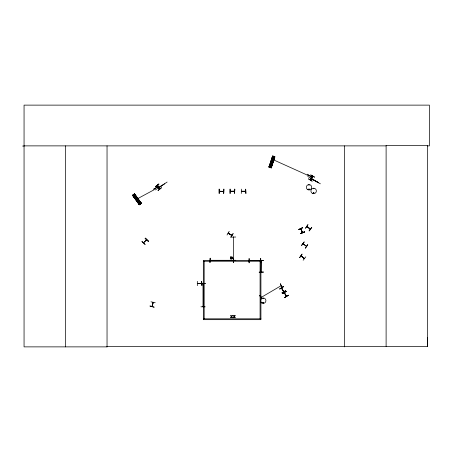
<?xml version="1.0" encoding="UTF-8"?>
<svg xmlns="http://www.w3.org/2000/svg" width="452" height="452" viewBox="0 0 452 452"><rect width="100%" height="100%" fill="white"/><g stroke="black" fill="none" stroke-linecap="round" stroke-linejoin="round"><path stroke-width="0.68" d="M427.287 145.877L429.4 145.877L429.4 105.124L24.058 105.124L24.058 346.876L107.101 346.876L107.045 346.401L427.598 346.401L427.66 337.661M152.053 306.479L152.33 306.145M152.912 302.648L153.008 302.315L152.036 306.462L153.211 302.315L152.228 306.507M228.096 233.221L231.819 235.419L228.164 233.283M231.48 235.221L231.916 235.221M301.049 229.045L300.947 228.729M302.58 232.616L300.913 228.644M311.275 178.144L311.434 177.8L311.744 178.015M203.191 283.664L203.021 284.133L203.021 283.653M233.498 237.097L233.65 237.577L233.65 237.097M262.996 298.427L263.437 298.309L263.047 298.535M262.985 302.625C263.657 303.727 263.341 301.557 262.979 302.834M263.482 302.755L263.296 302.439M308.609 189.315C309.693 188.049 309.253 190.558 308.648 189.411M308.744 189.235C309.377 190.23 309.196 188.58 308.84 189.128M313.846 188.75L313.411 188.631L313.88 188.693M313.349 192.953C314.123 192.066 313.778 193.829 313.394 193.021M270.155 166.844L270.211 166.878M300.97 256.041L304.377 258.623M306.823 226.571C315.931 233.983 304.654 224.096 307.207 226.893M304.495 258.465L303.993 258.329M306.496 246.329L303.128 243.764M310.371 229.028L309.987 228.74M281.087 285.732L261.194 297.41M231.266 258.668L231.379 258.03L230.644 257.776L230.814 257.42L231.893 257.324L232.158 258.047L231.661 258.634L230.904 258.499L230.644 257.776M231.379 258.03L231.531 257.154M202.999 283.743L203.197 284.042M150.985 301.806L155.211 302.71M261.166 272.059L261.346 260.533M249.125 260.572L260.493 260.55M271.302 167.884L274.963 156.771L272.59 156.002L268.934 167.116L271.307 167.884M268.985 167.133L272.641 156.019M269.076 167.161L272.748 156.053M269.245 167.217L273.036 156.149M269.494 167.297L273.127 156.177M269.821 166.681L271.539 161.454M271.968 160.144L273.262 156.222M269.658 167.353L273.302 156.234M269.81 167.393L270.437 167.602M271.019 166.342L272.522 161.765M273.81 157.844L272.952 160.46L274.291 156.55M271.03 166.347L272.573 161.782M270.725 167.698L274.42 156.595M271.076 167.082L274.517 156.624M270.901 167.754L274.562 156.641M270.991 167.782L274.641 156.663M271.127 167.828L274.782 156.714L271.166 167.839M281.534 288.054L283.67 291.732L281.534 287.969M284.246 292.704L286.382 296.359L284.223 292.715M284.574 292.896L284.348 292.54M308.818 184.936L309.145 185.258L308.97 184.845M313.264 192.851C314.767 191.857 313.225 194.467 313.366 192.682M140.165 204.055L140.126 203.502L139.849 203.677M231.424 257.793L230.678 258.171M203.191 306.767L203.191 306.394M302.247 232.311L302.428 232.695M219.316 191.213L219.825 191.411M223.203 191.405L223.638 191.213M230.237 191.213L230.673 191.213M230.249 191.388L234.548 191.19L234.136 191.382M241.34 191.213L241.86 191.411M245.238 191.382L245.566 191.411M307.207 175.139L307.739 174.195M308.044 175.608L308.575 174.67M308.247 175.246L311.501 176.805L308.366 175.031M310.021 179.693L312.146 175.935M310.179 179.783L312.304 176.02M310.23 179.811L312.349 176.048M310.999 178.676L317.253 181.992L311.01 178.659M310.654 180.054L312.773 176.286M310.671 180.06L312.829 176.32M310.857 180.167L312.965 176.399M314.445 177.235L310.716 175.054M227.028 235.006L229.215 231.283M230.819 237.198L233.164 233.56L230.797 237.181M314.191 180.241L320.366 183.811M318.711 182.851L315.835 181.116M286.528 296.269L284.37 292.58M146.674 239.95L143.521 242.775M305.552 228.192L307.981 224.616L305.575 228.209M309.072 230.848L311.671 227.396M309.202 230.944L311.818 227.509M301.507 245.368L304.123 241.933M301.648 245.476L304.252 242.029M302.964 243.905L306.456 246.3M307.755 244.668L305.343 248.255L307.75 244.662M299.653 257.612L302.111 254.052L299.699 257.651M301.303 256.244L301.072 255.855L304.462 258.414M305.801 256.832L303.151 260.25M210.174 260.295L210.609 260.442M197.383 283.421L205.253 283.421L200.937 283.658M223.548 191.411L219.316 191.365M230.283 191.213L234.498 191.202M241.385 191.213L245.566 191.19M230.904 258.499L231.322 258.007M231.893 257.324L231.48 257.815L232.125 257.651M145.143 238.26L148.341 241.17L145.165 238.238M143.555 242.741L146.601 239.746M145.086 244.368L141.888 241.458L145.047 244.413M261.538 297.23L261.279 297.382M263.024 302.326C262.471 303.902 264.426 302.264 263.132 302.315M134.549 193.868L132.526 195.337L139.357 204.835L141.38 203.366L134.549 193.868L141.335 203.4M133.357 196.202L135.114 194.942M133.82 196.846L135.577 195.586M134.515 197.806L136.267 196.547M135.125 198.665L136.883 197.405M137.572 198.371L135.82 199.631L153.957 189.846L153.347 188.976M138.798 203.762L140.549 202.502M138.702 204.253L141.041 202.569M138.758 204.327L141.097 202.643M155.398 186.659L158.934 184.173M154.369 188.767L158.296 186.235L154.511 188.97M158.11 187.173L158.499 186.896M158.55 186.97L158.194 187.218L158.46 187.512M158.211 187.32L158.601 187.043M158.279 187.416L158.675 187.139M158.381 187.563L158.776 187.286M155.398 189.93L162.319 185.066M228.175 233.091L228.548 233.305M261.154 297.258L261.471 297.054M279.709 288.975L283.432 286.788M281.952 292.806L285.681 290.619M282.031 292.941L285.771 290.777M286.133 291.461L282.297 293.461L286.144 291.483M282.308 293.478L286.037 291.297M282.387 293.619L286.116 291.433M286.382 296.303L286.082 295.958M284.636 297.45L288.359 295.263M233.65 260.228L233.644 259.793M298.789 229.486L302.767 227.791M302.371 232.622L300.868 228.661M304.495 231.848L300.523 233.543L304.507 231.876M300.597 233.718L304.569 232.023M228.26 233.113L231.876 235.226M304.405 258.584L301.134 255.9M219.406 191.19L223.593 191.365M313.541 192.58L313.835 192.62M260.685 258.487L260.697 262.804L260.714 258.487M249.131 262.804L249.12 258.487L249.103 262.804M231.413 237.114L235.735 237.023M210.609 260.295L210.22 260.295L233.26 260.295M231.413 260.301L235.735 260.273M231.418 260.459L235.735 260.454M233.317 262.533L233.351 258.211M197.326 281.336L197.326 285.658M201.648 281.308L201.891 285.63L201.677 281.308M197.434 283.596L205.253 283.579M200.937 306.795L205.253 306.829M263.431 260.471L259.109 260.516M259.109 260.499L263.431 260.38M263.431 272.098L259.115 272.2L263.431 272.064M22.6 146.047L24.058 146.041M24.058 145.877L386.11 145.877M219.079 189.128L219.101 193.45M230 189.128L230.017 193.45M234.797 189.128L234.565 193.45L234.78 189.128M241.34 189.128L241.306 193.45M241.43 191.388L245.662 191.365L241.351 191.388M219.378 191.382L223.638 191.411M230.311 191.411L234.56 191.411M245.899 193.45L245.668 189.128L245.877 193.45M203.327 261.233L260.923 261.233M203.327 318.829L260.923 318.829M270.426 166.991L270.042 167.308M283.636 291.642L281.562 288.06M231.52 257.934L232.158 258.047M302.388 232.65L300.744 228.814M272.375 157.183L274.432 157.855M272.132 157.934L274.183 158.607M271.759 159.064L307.241 175.071M271.426 160.064L273.477 160.737M271.059 161.189L273.11 161.867M269.465 166.031L271.522 166.703M269.019 166.246L271.754 167.144M268.991 166.33L271.725 167.229M307.004 226.463L310.332 228.978M310.795 174.913L314.552 177.043M311.468 176.862L312.343 177.489L311.411 176.964M311.411 177.721L311.795 177.992M311.321 177.879L311.739 178.116M311.264 177.986L311.682 178.218M311.174 178.139L311.592 178.376M307.755 176.461L315.117 180.625M233.673 237.187L233.65 237.532M230.814 257.42L231.305 257.832M231.492 257.99L231.989 258.403M145.295 238.108L148.324 241.187M145.182 238.215L148.211 241.3M134.43 193.959L141.244 203.468M134.317 194.038L141.148 203.536M134.272 194.066L141.109 203.564M134.21 194.117L141.03 203.62M134.086 194.202L140.917 203.699M134.069 194.213L140.883 203.728M133.978 194.281L140.408 203.225M140.634 203.903L140.097 204.293M133.504 195.484L139.979 204.389M133.024 194.981L139.854 204.479M133.007 194.993L139.821 204.502M132.877 195.083L139.741 204.558M132.668 195.236L139.515 204.722M132.572 195.304L139.402 204.801M167.121 182.049L158.658 187.766L164.562 183.845M157.578 185.201L160.076 188.721M156.98 185.619L159.488 189.134M156.957 185.636L159.437 189.168M156.81 185.738L159.307 189.264M154.132 188.427L154.753 189.309M281.562 288.009L283.698 291.659M260.635 296.574L261.883 298.704L259.855 295.602L261.725 298.795L259.872 295.591M304.484 231.819L300.507 233.514M231.136 257.188L231.356 257.798M231.441 258.024L231.661 258.634M233.503 237.532L233.498 237.142L233.498 260.182M233.509 258.211L233.537 262.527M203.016 306.349L203.021 306.738L203.021 283.698M427.598 346.401L427.598 145.408L386.11 145.408L386.11 346.401M344.616 145.877L344.616 346.876M260.086 261.233L260.086 318.829M230.181 189.128L230.181 193.45M219.26 189.128L219.26 193.45M204.168 261.233L204.168 318.829M107.039 145.877L107.039 346.876M65.551 145.877L65.551 346.876M135.877 198.439C136.645 200.208 137.165 197.01 135.877 198.439M271.81 160.816C272.296 162.68 273.307 159.601 271.81 160.816M150.024 306.015L154.183 307.196L150.019 306.044M308.558 178.868L312.202 181.201L308.546 178.89M232.085 315.502L231.531 316.4L230.644 315.502L231.345 316.643L230.622 317.784L231.514 316.875L232.418 317.784L231.701 316.632L232.418 315.502L232.085 315.502M234.887 315.502L234.334 316.4L233.447 315.502L234.147 316.643L233.424 317.784L234.317 316.875L235.221 317.784L234.503 316.632L235.221 315.502L234.887 315.502M230.48 256.917C229.243 262.482 236.142 256.109 230.48 256.917M158.827 184.026L155.431 186.704L158.827 184.026M161.449 187.755L158.053 190.433L161.449 187.755M280.302 283.794L282.274 287.642L280.302 283.794M283.353 286.653L279.737 289.026L283.342 286.636M288.331 295.212L284.726 297.602L288.331 295.212M302.693 227.622L298.812 229.537L302.693 227.622M210.163 258.211L209.971 262.533L210.163 258.211M223.881 189.128L223.7 193.45L223.881 189.128M260.923 260.392L203.327 260.392L203.327 319.671L260.923 319.671L260.923 260.392M139.628 204.643L132.803 195.14L139.595 204.666M159.906 188.84L157.443 185.292L159.878 188.857M312.276 193.303A2.735 2.735 0 0 0 316.372 190.936A2.735 2.735 0 0 0 312.276 188.569A2.735 2.735 0 0 0 312.276 193.303M307.676 189.625A2.695 2.695 0 0 0 311.722 187.292A2.695 2.695 0 0 0 307.676 184.958A2.695 2.695 0 0 0 307.676 189.625M261.883 303.009A2.701 2.701 0 0 0 265.929 300.67A2.701 2.701 0 0 0 261.883 298.331A2.701 2.701 0 0 0 261.883 303.009"/></g></svg>
